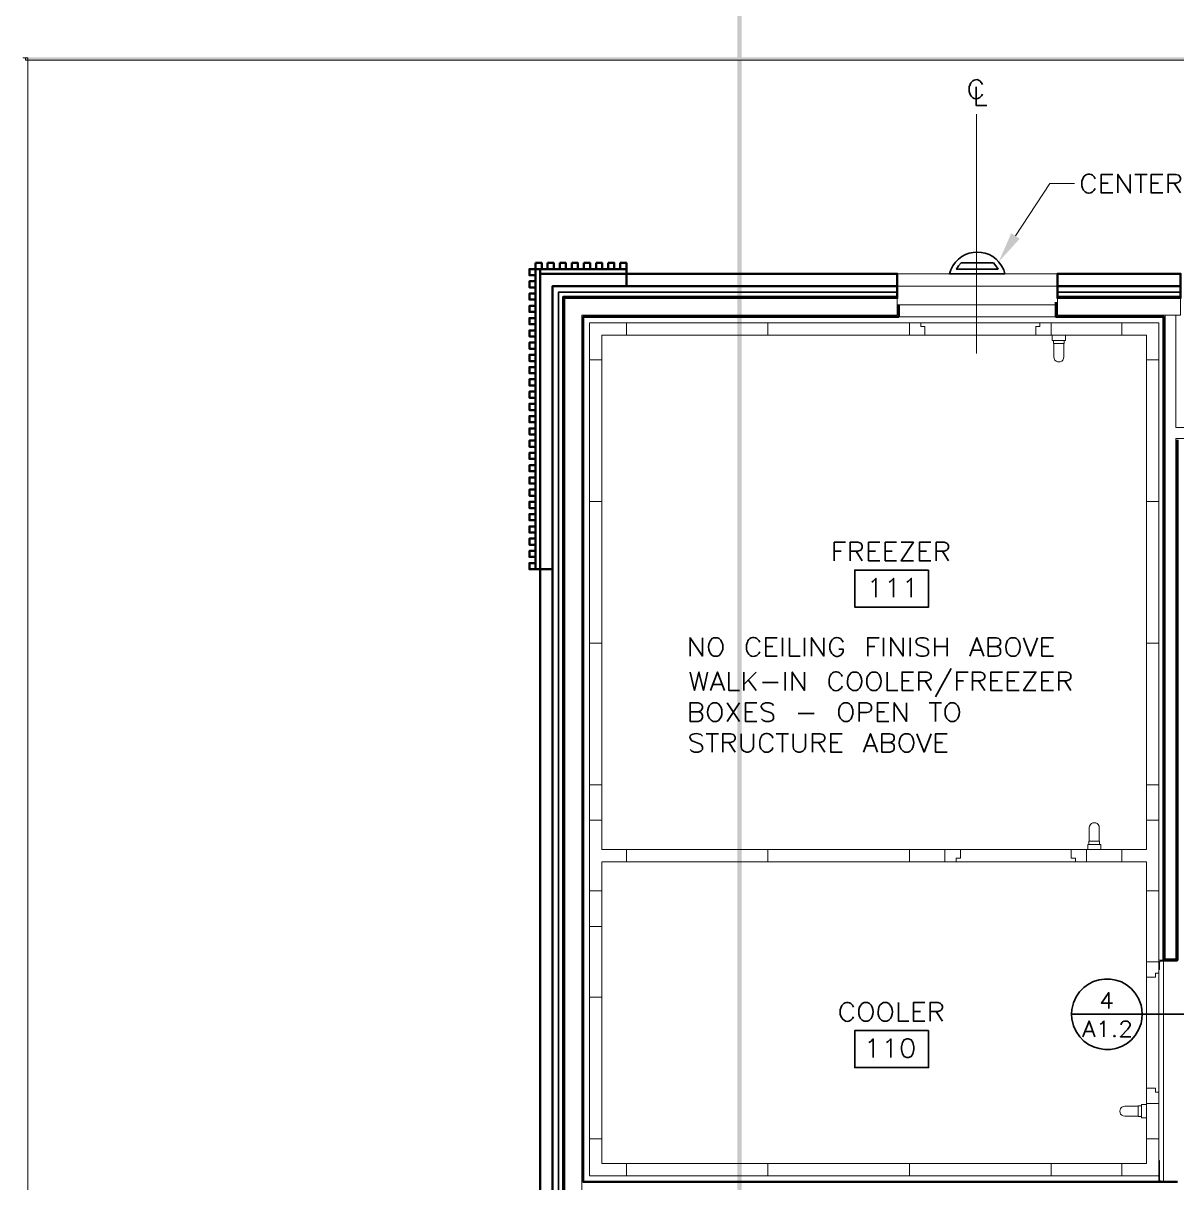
# Model space of a CAD drawing. Header units: inches. Extents: x 5 to 516, y -193 to 129.
# Drawn here: x 316.07 to 347.3, y 57.61 to 88.99 of the extents above; entities that cross this region are included whole.
import ezdxf

# ---------------------------------------------------------------- set-up
doc = ezdxf.new("R2010")
doc.units = ezdxf.units.IN
doc.header["$MEASUREMENT"] = 0
doc.layers.add('PDF9_Geometry', color=7, linetype='Continuous')
doc.layers.add('PDF9_Solid Fills', color=7, linetype='Continuous')

msp = doc.modelspace()

# ---------------------------------------------------------------- hatches: boundary and pattern name
at = {"layer": 'PDF9_Solid Fills', "transparency": 33554559}
msp.add_hatch(color=256, dxfattribs=at).paths.add_polyline_path([(335.5203268, 9.4589672), (335.5203268, 129.4589606), (335.3958824, 129.4589606), (335.3958824, 9.4589672)])
h = msp.add_hatch(color=256, dxfattribs=at)
h.paths.add_polyline_path([(316.0672942, 88.0494451), (316.0806254, 88.0627785), (316.0672942, 88.0627785)])
h.paths.add_polyline_path([(496.1917308, 88.0627785), (496.1295081, 88.0627785), (354.7028537, 88.0627785), (354.7028447, 88.0627785), (316.0806254, 88.0627785), (316.1295142, 88.0494451), (316.1295143, 87.9872229), (316.1295233, 87.9872229), (496.1295089, 88.0494437), (316.1295188, 87.9872215), (496.1295081, 87.9872229), (496.1561756, 87.9916674), (496.1783975, 88.0094451), (496.1917308, 88.0361118), (496.1917311, 88.0494451)])

# ---------------------------------------------------------------- linework, layer by layer
at = {"layer": 'PDF9_Geometry', "lineweight": 0}
for points in [[(316.191743, 28.049449), (316.191743, 88.0494411), (316.0672985, 88.0494411)], [(316.0673036, 88.0583387), (316.0673036, 88.0494498)], [(316.1295142, 88.0583387), (316.1295142, 88.0494498), (316.1295142, 87.9872276), (485.4006203, 87.9872276)]]:
    msp.add_lwpolyline(points, dxfattribs=at)
msp.add_lwpolyline([(316.0673036, 88.0627785), (316.0673036, 88.0494451), (316.0673036, 88.0627785)], close=True, dxfattribs=at)
at = {"layer": 'PDF9_Geometry', "lineweight": 35}
for points in [[(341.7028455, 87.3338921), (341.6761788, 87.262781), (341.6761788, 87.142781)], [(341.8672877, 87.2627839), (341.8672877, 86.7605617), (342.1517321, 86.7605617)], [(342.0361788, 87.3338921), (342.0095121, 87.3783366), (341.9650677, 87.4272255)], [(341.9650677, 86.9738922), (342.0095121, 87.022781), (342.0361788, 87.0716699)], [(345.0850791, 84.7783367), (345.0584124, 84.8272256), (345.013968, 84.8761145)], [(345.5606324, 84.396112), (345.2495213, 84.396112), (345.2495213, 84.8983342), (345.5606324, 84.8983342)], [(345.7028452, 84.396112), (345.7028452, 84.8983342), (346.0361785, 84.396112), (346.0361785, 84.8983342)], [(346.1561872, 84.8983364), (346.4895205, 84.8983364)], [(346.3206295, 84.8983364), (346.3206295, 84.3961142)], [(346.9161915, 84.396112), (346.6050804, 84.396112), (346.6050804, 84.8983342), (346.9161915, 84.8983342)], [(347.0584043, 84.396112), (347.0584043, 84.8983342), (347.2717376, 84.8983342), (347.3472932, 84.876112), (347.3695154, 84.8494453), (347.3917376, 84.8005564), (347.3917376, 84.756112), (347.3695154, 84.7072231), (347.3472932, 84.6850009), (347.2717376, 84.6583342), (347.0584043, 84.6583342)], [(345.2495213, 84.6583371), (345.4406324, 84.6583371)], [(346.6050804, 84.6583371), (346.7961915, 84.6583371)], [(347.2272954, 84.6583371), (347.3917398, 84.3961149)], [(342.6095099, 82.3116662), (342.6450655, 82.209444), (341.1428432, 82.209444), (341.1783989, 82.3116662)], [(341.4583981, 82.5027813), (341.387287, 82.4227813), (341.3295092, 82.3338924), (342.4628425, 82.3338924)], [(341.4583974, 82.5027835), (342.3295085, 82.5027835)], [(342.3295092, 82.5027835), (342.4006203, 82.4227835), (342.4628425, 82.3338946)], [(330.5606296, 52.542779), (330.5606296, 81.7116662), (339.7295179, 81.7116662)], [(344.0628533, 81.7116684), (347.3961864, 81.7116684)], [(338.0228507, 74.4405552), (338.0228507, 74.9427774), (338.3295174, 74.9427774)], [(338.0228507, 74.7027803), (338.2139618, 74.7027803)], [(338.4495181, 74.4405552), (338.4495181, 74.9427774), (338.6628514, 74.9427774), (338.738407, 74.9205552), (338.7606292, 74.8938885), (338.7828514, 74.8449996), (338.7828514, 74.8005552), (338.7606292, 74.7516663), (338.738407, 74.7294441), (338.6628514, 74.7027774), (338.4495181, 74.7027774)], [(338.6184091, 74.7027803), (338.7828536, 74.4405581)], [(339.2584091, 74.4405552), (338.9517424, 74.4405552), (338.9517424, 74.9427774), (339.2584091, 74.9427774)], [(338.9517424, 74.7027803), (339.1428535, 74.7027803)], [(339.711733, 74.4405552), (339.4050664, 74.4405552), (339.4050664, 74.9427774), (339.711733, 74.9427774)], [(339.4050664, 74.7027803), (339.591733, 74.7027803)], [(340.165067, 74.4405552), (339.8317337, 74.4405552), (340.165067, 74.9427774), (339.8317337, 74.9427774)], [(340.6406204, 74.4405552), (340.3295093, 74.4405552), (340.3295093, 74.9427774), (340.6406204, 74.9427774)], [(340.3295093, 74.7027803), (340.5206204, 74.7027803)], [(340.7828513, 74.4405552), (340.7828513, 74.9427774), (340.9961846, 74.9427774), (341.0717402, 74.9205552), (341.0939624, 74.8938885), (341.1161846, 74.8449996), (341.1161846, 74.8005552), (341.0939624, 74.7516663), (341.0717402, 74.7294441), (340.9961846, 74.7027774), (340.7828513, 74.7027774)], [(340.9517423, 74.7027803), (341.1161868, 74.4405581)], [(339.0361789, 73.8627829), (339.0806234, 73.8894495), (339.1517345, 73.9605606), (339.1517345, 73.4583384)], [(339.5117468, 73.8627829), (339.5561912, 73.8894495), (339.6273023, 73.9605606), (339.6273023, 73.4583384)], [(339.9872965, 73.8627829), (340.0361854, 73.8894495), (340.1072965, 73.9605606), (340.1072965, 73.4583384)], [(334.1206338, 71.8583342), (334.1206338, 72.3561119), (334.4539671, 71.8583342), (334.4539671, 72.3561119)], [(334.9072968, 72.3338875), (334.8584079, 72.3561098), (334.7650746, 72.3561098), (334.7161857, 72.3338875), (334.6717412, 72.2849987)], [(335.6717405, 72.2361101), (335.6450738, 72.164999), (335.6450738, 72.0494435)], [(336.0050738, 72.2361101), (335.9784071, 72.284999), (335.9295182, 72.3338879)], [(336.4806271, 71.8583342), (336.169516, 71.8583342), (336.169516, 72.3561119), (336.4806271, 72.3561119)], [(336.622858, 72.3561098), (336.622858, 71.858332)], [(336.8139568, 72.3561098), (336.8139568, 71.858332), (337.0984013, 71.858332)], [(337.2183984, 72.3561098), (337.2183984, 71.858332)], [(337.4095152, 71.8583342), (337.4095152, 72.3561119), (337.7428486, 71.8583342), (337.7428486, 72.3561119)], [(338.26285, 72.2361101), (338.2406278, 72.284999), (338.1917389, 72.3338879)], [(338.9295166, 71.8583342), (338.9295166, 72.3561119), (339.2406277, 72.3561119)], [(339.3606328, 72.3561098), (339.3606328, 71.858332)], [(339.5517316, 71.8583342), (339.5517316, 72.3561119), (339.8850649, 71.8583342), (339.8850649, 72.3561119)], [(340.0761818, 72.3561098), (340.0761818, 71.858332)], [(340.5739573, 72.2850015), (340.5250685, 72.3338904), (340.4539574, 72.3561127), (340.360624, 72.3561127), (340.2895129, 72.3338904), (340.240624, 72.2850015), (340.240624, 72.2361127), (340.2628463, 72.1916682), (340.2895129, 72.1650016), (340.3384018, 72.1427793), (340.480624, 72.0938904), (340.5250685, 72.0716682), (340.5517351, 72.049446), (340.5739573, 72.0005571), (340.5739573, 71.929446), (340.5250685, 71.8805571), (340.4539574, 71.8583349), (340.360624, 71.8583349), (340.2895129, 71.8805571), (340.240624, 71.929446)], [(340.7428484, 72.3561098), (340.7428484, 71.858332)], [(341.0761817, 72.3561098), (341.0761817, 71.858332)], [(341.693966, 71.8583342), (341.8850771, 72.3561119), (342.0761882, 71.8583342)], [(342.1917415, 71.8583342), (342.1917415, 72.3561119), (342.4095193, 72.3561119), (342.4806304, 72.3338897), (342.5028526, 72.307223), (342.5250749, 72.2627786), (342.5250749, 72.2138897), (342.5028526, 72.1650008), (342.4806304, 72.1427786), (342.4095193, 72.1205564), (342.1917415, 72.1205564)], [(342.9561787, 72.3338875), (342.9072898, 72.3561098), (342.8139565, 72.3561098), (342.7650676, 72.3338875), (342.7161787, 72.2849987)], [(343.1472898, 72.3561098), (343.3384009, 71.858332), (343.5250676, 72.3561098)], [(343.9561765, 71.8583342), (343.6450654, 71.8583342), (343.6450654, 72.3561119), (343.9561765, 72.3561119)], [(334.7650746, 71.858332), (334.8584079, 71.858332), (334.9072968, 71.8805542)], [(335.9295182, 71.8805546), (335.9784071, 71.9294435), (336.0050738, 71.9738879)], [(336.169516, 72.1205593), (336.3606271, 72.1205593)], [(337.9072944, 72.164999), (337.9072944, 72.0494435), (337.9295167, 71.9738879)], [(338.2406278, 71.9294435), (338.26285, 71.9738879), (338.26285, 72.0494435), (338.1472944, 72.0494435)], [(338.9295166, 72.1205593), (339.1206277, 72.1205593)], [(340.7428484, 72.1205593), (341.0761817, 72.1205593)], [(341.7650742, 72.0227764), (342.0050742, 72.0227764)], [(342.409515, 72.1205593), (342.4806261, 72.0938926), (342.5028483, 72.0716704), (342.5250705, 72.0227815), (342.5250705, 71.9516704), (342.5028483, 71.9027815), (342.4806261, 71.8805593), (342.409515, 71.8583371), (342.1917372, 71.8583371)], [(342.8139565, 71.858332), (342.9072898, 71.858332), (342.9561787, 71.8805542)], [(343.6450654, 72.1205593), (343.8361765, 72.1205593)], [(334.1206338, 71.4272271), (334.2406338, 70.9294493), (334.3606338, 71.4272271), (334.4806338, 70.9294493), (334.5961893, 71.4272271)], [(334.6717405, 70.9294515), (334.8584072, 71.4272292), (335.0495183, 70.9294515)], [(335.1695161, 71.4272271), (335.1695161, 70.9294493), (335.4539605, 70.9294493)], [(335.5739576, 71.4272271), (335.5739576, 70.9294493)], [(335.9072909, 71.4272271), (335.5739576, 71.0938938)], [(336.6939662, 71.4272271), (336.6939662, 70.9294493)], [(336.885065, 70.9294515), (336.885065, 71.4272292), (337.2183984, 70.9294515), (337.2183984, 71.4272292)], [(338.6717417, 71.4050049), (338.6228529, 71.4272271), (338.5250751, 71.4272271), (338.4806306, 71.4050049), (338.4317418, 71.356116)], [(339.1917475, 71.4050049), (339.1473031, 71.4272271), (339.0495253, 71.4272271), (339.0050808, 71.4050049), (338.956192, 71.356116)], [(339.4539668, 71.4272271), (339.4539668, 70.9294493), (339.7428557, 70.9294493)], [(340.1695194, 70.9294515), (339.8584083, 70.9294515), (339.8584083, 71.4272292), (340.1695194, 71.4272292)], [(340.3117322, 70.9294515), (340.3117322, 71.4272292), (340.5250656, 71.4272292), (340.5961767, 71.405007), (340.6228433, 71.3827848), (340.6450656, 71.3338959), (340.6450656, 71.285007), (340.6228433, 71.2361181), (340.5961767, 71.2138959), (340.5250656, 71.1916737), (340.3117322, 71.1916737)], [(341.1917416, 71.5250009), (340.765075, 70.7605565)], [(341.3384068, 70.9294515), (341.3384068, 71.4272292), (341.6450735, 71.4272292)], [(341.7650742, 70.9294515), (341.7650742, 71.4272292), (341.9784075, 71.4272292), (342.0495186, 71.405007), (342.0761853, 71.3827848), (342.0984075, 71.3338959), (342.0984075, 71.285007), (342.0761853, 71.2361181), (342.0495186, 71.2138959), (341.9784075, 71.1916737), (341.7650742, 71.1916737)], [(342.5739609, 70.9294515), (342.2628498, 70.9294515), (342.2628498, 71.4272292), (342.5739609, 71.4272292)], [(343.0273028, 70.9294515), (342.7161917, 70.9294515), (342.7161917, 71.4272292), (343.0273028, 71.4272292)], [(343.4806231, 70.9294515), (343.1472898, 70.9294515), (343.4806231, 71.4272292), (343.1472898, 71.4272292)], [(343.9561765, 70.9294515), (343.6450654, 70.9294515), (343.6450654, 71.4272292), (343.9561765, 71.4272292)], [(344.0984074, 70.9294515), (344.0984074, 71.4272292), (344.3117407, 71.4272292), (344.3828518, 71.405007), (344.4095185, 71.3827848), (344.4317407, 71.3338959), (344.4317407, 71.285007), (344.4095185, 71.2361181), (344.3828518, 71.2138959), (344.3117407, 71.1916737), (344.0984074, 71.1916737)], [(334.7428487, 71.0938938), (334.9784043, 71.0938938)], [(335.6939663, 71.2138934), (335.9072996, 70.929449)], [(336.076182, 71.1427761), (336.5028486, 71.1427761)], [(338.169513, 70.9516719), (338.2184019, 71.0005608), (338.2406241, 71.0494497)], [(338.5250751, 70.9294493), (338.6228529, 70.9294493), (338.6717417, 70.9516715)], [(339.0495253, 70.9294493), (339.1473031, 70.9294493), (339.1917475, 70.9516715)], [(339.8584083, 71.1916676), (340.0495194, 71.1916676)], [(340.4806233, 71.1916676), (340.6450677, 70.9294453)], [(341.3384068, 71.1916676), (341.5250735, 71.1916676)], [(341.9295164, 71.1916676), (342.0984053, 70.9294453)], [(342.2628498, 71.1916676), (342.4539609, 71.1916676)], [(342.7161917, 71.1916676), (342.9073028, 71.1916676)], [(343.6450654, 71.1916676), (343.8361765, 71.1916676)], [(344.2672984, 71.1916676), (344.4317429, 70.9294453)], [(334.3384072, 70.3561099), (334.4095183, 70.3338877), (334.4317405, 70.307221), (334.4539627, 70.2627765), (334.4539627, 70.1916654), (334.4317405, 70.1427766), (334.4095183, 70.1205543), (334.3384072, 70.0938877), (334.1206294, 70.0938877)], [(334.1206338, 70.0938938), (334.1206338, 70.596116), (334.3384115, 70.596116), (334.4095226, 70.5694493), (334.4317449, 70.5472271), (334.4539671, 70.4983382), (334.4539671, 70.4538938), (334.4317449, 70.4050049), (334.4095226, 70.3827827), (334.3384115, 70.356116), (334.1206338, 70.356116)], [(334.8850709, 70.5694515), (334.8361821, 70.5961182), (334.7428487, 70.5961182), (334.6939598, 70.5694515), (334.645071, 70.5250071)], [(335.1206337, 70.5961182), (335.453967, 70.093896)], [(335.453967, 70.5961182), (335.1206337, 70.093896)], [(335.9295247, 70.0938938), (335.6228581, 70.0938938), (335.6228581, 70.596116), (335.9295247, 70.596116)], [(335.6228581, 70.3561099), (335.8139692, 70.3561099)], [(336.0984143, 70.4050009), (336.1473032, 70.3827787), (336.2895254, 70.3338898), (336.3384143, 70.3072232), (336.3606365, 70.2850009), (336.3828588, 70.2361121), (336.3828588, 70.1650009), (336.3384143, 70.1205565), (336.2628588, 70.0938898), (336.1695254, 70.0938898), (336.0984143, 70.1205565), (336.0495254, 70.1650009)], [(336.3828588, 70.5250009), (336.3384143, 70.5694454), (336.2628588, 70.596112)], [(337.0495254, 70.3072275), (337.4806365, 70.3072275)], [(338.2895246, 70.093896), (338.3828579, 70.093896), (338.4317468, 70.1205626), (338.4806357, 70.1650071), (338.5028579, 70.213896), (338.5250801, 70.2850071), (338.5250801, 70.4050071), (338.5028579, 70.4761182), (338.4806357, 70.5250071), (338.4317468, 70.5694515), (338.3828579, 70.5961182), (338.2895246, 70.5961182), (338.2406357, 70.5694515), (338.1917468, 70.5250071)], [(338.6939661, 70.0938938), (338.6939661, 70.596116), (338.9072995, 70.596116), (338.9784106, 70.5694493), (339.0050772, 70.5472271), (339.0272994, 70.4983382), (339.0272994, 70.4272271), (339.0050772, 70.3827827), (338.9784106, 70.356116), (338.9072995, 70.3338938), (338.6939661, 70.3338938)], [(339.5028528, 70.0938938), (339.1917417, 70.0938938), (339.1917417, 70.596116), (339.5028528, 70.596116)], [(339.1917417, 70.3561099), (339.3828528, 70.3561099)], [(339.6450656, 70.0938938), (339.6450656, 70.596116), (339.9783989, 70.0938938), (339.9783989, 70.596116)], [(340.5961832, 70.5961182), (340.9295165, 70.5961182)], [(340.7650742, 70.5961182), (340.7650742, 70.093896)], [(341.311738, 70.5694515), (341.2628491, 70.5961182), (341.1695158, 70.5961182), (341.1206269, 70.5694515), (341.0761824, 70.5250071)], [(334.7428487, 70.093896), (334.8361821, 70.093896), (334.8850709, 70.1205626)], [(341.1695158, 70.093896), (341.2628491, 70.093896), (341.311738, 70.1205626)], [(334.4539671, 69.6894432), (334.4095226, 69.7383321), (334.3384115, 69.7605544)], [(334.5517318, 69.7605605), (334.8850652, 69.7605605)], [(334.7161922, 69.7605605), (334.7161922, 69.2627827)], [(335.0050738, 69.2627849), (335.0050738, 69.7605627), (335.2184071, 69.7605627), (335.2895183, 69.7383404), (335.3117405, 69.7161182), (335.3384071, 69.6672293), (335.3384071, 69.6183405), (335.3117405, 69.5694516), (335.2895183, 69.5472293), (335.2184071, 69.5250071), (335.0050738, 69.5250071)], [(335.5028494, 69.7605605), (335.5028494, 69.405005), (335.5250716, 69.3338939), (335.5739605, 69.285005), (335.6450716, 69.2627827), (335.6939605, 69.2627827), (335.7650716, 69.285005), (335.8139605, 69.3338939), (335.8361827, 69.405005), (335.8361827, 69.7605605)], [(336.453967, 69.7605605), (336.7873003, 69.7605605)], [(336.622858, 69.7605605), (336.622858, 69.2627827)], [(336.9072909, 69.7605605), (336.9072909, 69.405005), (336.9295131, 69.3338939), (336.978402, 69.285005), (337.0495131, 69.2627827), (337.098402, 69.2627827), (337.1695131, 69.285005), (337.218402, 69.3338939), (337.2406242, 69.405005), (337.2406242, 69.7605605)], [(337.4317411, 69.2627849), (337.4317411, 69.7605627), (337.6450744, 69.7605627), (337.7161855, 69.7383404), (337.7428522, 69.7161182), (337.7650744, 69.6672293), (337.7650744, 69.6183405), (337.7428522, 69.5694516), (337.7161855, 69.5472293), (337.6450744, 69.5250071), (337.4317411, 69.5250071)], [(338.2406278, 69.2627849), (337.9295167, 69.2627849), (337.9295167, 69.7605627), (338.2406278, 69.7605627)], [(338.8139567, 69.2627849), (339.0050678, 69.7605627), (339.1917345, 69.2627849)], [(339.3117323, 69.2627849), (339.3117323, 69.7605627), (339.5250656, 69.7605627), (339.5961767, 69.7383404), (339.6228434, 69.7161182), (339.6450656, 69.6672293), (339.6450656, 69.6183405), (339.6228434, 69.5694516), (339.5961767, 69.5472293), (339.5250656, 69.5250071), (339.3117323, 69.5250071)], [(340.0761832, 69.7383383), (340.0272943, 69.7605605), (339.9295166, 69.7605605), (339.8850721, 69.7383383), (339.8361832, 69.6894494)], [(340.2628499, 69.7605605), (340.453961, 69.2627827), (340.6450721, 69.7605605)], [(341.0761853, 69.2627849), (340.7650742, 69.2627849), (340.7650742, 69.7605627), (341.0761853, 69.7605627)], [(334.1695227, 69.5694433), (334.2184115, 69.547221), (334.3606338, 69.4983321), (334.4095226, 69.4761099), (334.4317449, 69.4538877), (334.4539671, 69.4049988), (334.4539671, 69.3338877), (334.4095226, 69.2849988), (334.3384115, 69.2627766), (334.2406338, 69.2627766), (334.1695227, 69.2849988), (334.1206338, 69.3338877)], [(335.1695161, 69.525001), (335.338405, 69.2627788)], [(336.2895218, 69.2850053), (336.3384107, 69.3338942), (336.3606329, 69.3827831)], [(337.5961833, 69.525001), (337.7650722, 69.2627788)], [(337.9295167, 69.525001), (338.1206278, 69.525001)], [(338.8850649, 69.4272272), (339.1206205, 69.4272272)], [(339.525075, 69.525001), (339.5961861, 69.4983343), (339.6228528, 69.4761121), (339.645075, 69.4272232), (339.645075, 69.3561121), (339.6228528, 69.3072232), (339.5961861, 69.285001), (339.525075, 69.2627788), (339.3117417, 69.2627788)], [(340.7650742, 69.525001), (340.9561853, 69.525001)], [(339.9295166, 69.2627827), (340.0272943, 69.2627827), (340.0761832, 69.285005)], [(338.5473009, 62.3605591), (338.5206343, 62.409448), (338.4761898, 62.4583369)], [(338.973956, 62.4583365), (338.9250671, 62.4805587), (338.8317338, 62.4805587), (338.7828449, 62.4583365), (338.7384004, 62.4094476)], [(339.4984062, 62.4583365), (339.4495173, 62.4805587), (339.356184, 62.4805587), (339.3072951, 62.4583365), (339.2584062, 62.4094476)], [(339.7606255, 62.4805587), (339.7606255, 61.982781), (340.0450699, 61.982781)], [(340.4761781, 61.9827831), (340.165067, 61.9827831), (340.165067, 62.4805609), (340.4761781, 62.4805609)], [(340.618409, 61.9827831), (340.618409, 62.4805609), (340.8317423, 62.4805609), (340.9028535, 62.4583387), (340.9250757, 62.431672), (340.9517423, 62.3872276), (340.9517423, 62.3383387), (340.9250757, 62.2894498), (340.9028535, 62.2672276), (340.8317423, 62.2405609), (340.618409, 62.2405609)], [(345.4539665, 62.3250057), (345.4539665, 62.7516724), (345.2539665, 62.4672279), (345.5561887, 62.4672279)], [(338.2139676, 62.3605591), (338.1873009, 62.289448), (338.1873009, 62.169448)], [(340.165067, 62.2405595), (340.3561781, 62.2405595)], [(340.7828513, 62.2405595), (340.9517402, 61.9827817)], [(344.4584035, 62.2938957), (344.4495143, 62.1694513), (344.4584035, 62.0405624)], [(346.3295143, 61.9205624), (346.3517365, 62.0405624), (346.3606256, 62.1694513), (344.4495143, 62.1694513)], [(348.8628476, 62.1694513), (346.3606256, 62.1694513), (346.3517365, 62.2938957), (346.3295143, 62.4138957)], [(338.4761898, 62.0050036), (338.5206343, 62.0538924), (338.5473009, 62.0983369)], [(338.8317338, 61.982781), (338.9250671, 61.982781), (338.973956, 62.0050032)], [(339.356184, 61.982781), (339.4495173, 61.982781), (339.4984062, 62.0050032)], [(344.7561764, 61.5561158), (344.9206209, 61.9827824), (345.0806209, 61.5561158)], [(345.2228467, 61.8983376), (345.2628467, 61.9205598), (345.3250689, 61.9827821), (345.3250689, 61.5561154)], [(345.7872998, 61.8805606), (345.7872998, 61.8983383), (345.809522, 61.9427828), (345.8272998, 61.9605606), (345.8717442, 61.9827828), (345.9517442, 61.9827828), (345.9917442, 61.9605606), (346.009522, 61.9427828), (346.0317442, 61.8983383), (346.0317442, 61.8583384), (346.009522, 61.8183384), (345.969522, 61.7605606), (345.769522, 61.5561161), (346.0539664, 61.5561161)], [(344.8184052, 61.6983322), (345.0184052, 61.6983322)], [(338.9606219, 61.400553), (339.0095108, 61.4272197), (339.0806219, 61.4983308), (339.0806219, 60.9961086)], [(339.4406205, 61.400553), (339.4850649, 61.4272197), (339.556176, 61.4983308), (339.556176, 60.9961086)]]:
    msp.add_lwpolyline(points, dxfattribs=at)
at = {"layer": 'PDF9_Geometry', "lineweight": 15}
for points in [[(341.8717365, 80.0494416), (341.8717365, 86.5249966)], [(342.9295164, 83.2316698), (343.8584052, 84.653892), (344.5250719, 84.653892)], [(344.0628533, 82.209444), (339.7295202, 82.209444)], [(344.0628533, 81.8716709), (339.7295202, 81.8716709)], [(339.7295202, 81.3694466), (344.0628533, 81.3694466)], [(339.7695231, 81.0450018), (344.0184118, 81.0450018)], [(331.3961873, 68.3738893), (331.7295206, 68.3738893), (331.7295206, 72.2094446), (331.3961873, 72.2094446), (331.3961873, 76.0449998), (331.7295206, 76.0449998), (331.7295206, 79.8761108), (331.3961873, 79.8761108), (331.7295206, 79.8761108), (331.7295206, 80.5427774), (332.3961873, 80.5427774), (332.3961873, 80.8761107), (336.2272982, 80.8761107)], [(336.2272982, 80.5427774), (332.3961873, 80.5427774), (332.3961873, 80.8761107), (331.3961873, 80.8761107), (331.3961873, 79.8761108)], [(340.0628513, 80.5427774), (336.227296, 80.5427774), (336.227296, 80.8761107), (340.0628513, 80.8761107)], [(336.227296, 80.5427774), (336.227296, 80.8761107)], [(340.0628535, 80.8761107), (340.3650757, 80.8761107), (340.3650757, 80.7827774)], [(340.0628593, 80.5427767), (340.4761926, 80.5427767), (340.4761926, 80.7827767), (340.3650815, 80.7827767)], [(343.5917342, 80.8761107), (343.5917342, 80.7827774), (343.4761787, 80.7827774)], [(346.8095256, 72.2094446), (346.4761923, 72.2094446), (346.4761923, 76.0405555), (346.8095256, 76.0405555), (346.8095256, 79.8761108), (346.4761923, 79.8761108), (346.8095256, 79.8761108), (346.8095256, 80.8761107), (345.8095256, 80.8761107), (345.8095256, 80.5427774), (343.8939702, 80.5427774), (343.4761924, 80.5427774), (343.4761924, 80.7827774)], [(345.8095178, 80.8761107), (343.8939622, 80.8761107), (343.8939622, 80.5427774), (343.8939622, 80.8761107), (343.59174, 80.8761107)], [(346.4761923, 79.8761108), (346.4761923, 80.5427774), (345.8095256, 80.5427774), (345.8095256, 80.8761107)], [(343.9250676, 80.400552), (343.9250676, 80.5427742)], [(344.2806267, 80.400552), (343.9250712, 80.400552)], [(344.2495243, 80.3205552), (343.956191, 80.3205552), (343.956191, 80.4005552)], [(344.2495214, 80.3205552), (344.2495214, 80.4005552)], [(344.2806267, 80.5427774), (344.2806267, 80.4005552)], [(343.9695192, 80.3205552), (343.9695192, 79.9561108)], [(344.2406238, 80.3205552), (344.2406238, 79.9561108)], [(331.3961873, 72.2094468), (331.7295206, 72.2094468), (331.7295206, 76.0450021), (331.3961873, 76.0450021), (331.3961873, 79.876113)], [(343.9739572, 79.9116631), (343.9695127, 79.9561075)], [(344.2406238, 79.9561075), (344.2317349, 79.9116631)], [(346.8095256, 72.2094513), (346.8095256, 68.3738961), (346.4761923, 68.3738961), (346.4761923, 72.2094513), (346.8095256, 72.2094513), (346.8095256, 76.0405623), (346.4761923, 76.0405623), (346.4761923, 79.8761176)], [(331.7295206, 68.3738961), (331.3961873, 68.3738961), (331.3961873, 72.2094513)], [(331.7295206, 68.3738943), (331.7295206, 67.4183388), (331.3961873, 67.4183388), (331.3961873, 68.3738943)], [(346.4761923, 68.3738961), (346.8095256, 68.3738961)], [(346.4761923, 68.3738943), (346.4761923, 67.4183388), (346.8095256, 67.4183388), (346.4761923, 67.4183388)], [(346.8095256, 67.4183388), (346.8095256, 68.3738943)], [(331.3961873, 65.5027832), (331.3961873, 67.4183388), (331.7295206, 67.4183388)], [(331.7295206, 67.4183348), (331.7295206, 66.6272237), (332.3961873, 66.6272237), (332.3961873, 66.2938904), (331.7295206, 66.2938904), (331.7295206, 65.5027793), (331.3961873, 65.5027793)], [(344.9250675, 66.8494459), (344.9250675, 67.2138904)], [(344.933968, 67.2583381), (344.9250791, 67.2138936)], [(345.1961902, 67.2138936), (345.1917457, 67.2583381)], [(345.1961902, 66.8494459), (345.1961902, 67.2138904)], [(345.8095256, 66.6272237), (345.8095256, 66.2938904), (345.8095256, 66.6272237), (346.4761923, 66.6272237), (346.4761923, 67.4183348)], [(346.8095256, 63.5827845), (346.8095256, 65.5027844), (346.4761923, 65.5027844), (346.8095256, 65.5027844), (346.8095256, 67.4183399)], [(345.2050769, 66.8494459), (344.916188, 66.8494459), (344.916188, 66.7650015)], [(345.2050697, 66.8494459), (345.2050697, 66.7650015)], [(336.2272982, 66.2938904), (332.3961873, 66.2938904), (332.3961873, 66.6272237), (336.2272982, 66.6272237)], [(340.0628513, 66.2938904), (336.227296, 66.2938904), (336.227296, 66.6272237), (340.0628513, 66.6272237)], [(336.227296, 66.2938904), (336.227296, 66.6272237)], [(341.018409, 66.6272237), (340.0628535, 66.6272237), (340.0628535, 66.2938904), (340.0628535, 66.6272237)], [(341.0184018, 66.2938904), (341.0184018, 66.6272237), (341.0184018, 66.2938904), (341.320624, 66.2938904), (341.320624, 66.3872237)], [(341.0184119, 66.6272244), (341.4361896, 66.6272244), (341.4361896, 66.3872245), (341.3206341, 66.3872245)], [(344.8539672, 66.6272237), (344.4361895, 66.6272237), (344.4361895, 66.3872237)], [(344.8539593, 66.6272237), (344.8539593, 66.2938904), (344.5517371, 66.2938904)], [(345.8095148, 66.2938904), (344.8539593, 66.2938904), (344.8539593, 66.6272237), (345.8095148, 66.6272237)], [(345.236175, 66.7650004), (344.8850639, 66.7650004)], [(344.8850646, 66.7650004), (344.8850646, 66.6272226)], [(345.236175, 66.6272237), (345.236175, 66.7650015)], [(340.0628535, 66.2938904), (341.018409, 66.2938904)], [(344.5517313, 66.2938904), (344.5517313, 66.3872237), (344.4361757, 66.3872237)], [(345.8095256, 66.2938904), (346.4761923, 66.2938904), (346.4761923, 65.5027793)], [(331.3961873, 65.5027844), (331.7295206, 65.5027844)], [(331.7295206, 65.5027783), (331.7295206, 64.5427783), (331.3961873, 64.5427783), (331.3961873, 65.5027783)], [(346.8095256, 63.5827813), (346.4761923, 63.5827813), (346.4761923, 65.5027811)], [(331.3961873, 64.5427795), (331.3961873, 62.6272239), (331.7295206, 62.6272239), (331.3961873, 62.6272239)], [(331.7295206, 62.6272228), (331.7295206, 64.5427783), (331.3961873, 64.5427783)], [(346.4761915, 63.5827845), (346.4761915, 63.1694512), (346.7161915, 63.1694512), (346.7161915, 63.2805623)], [(346.4761923, 63.5827813), (346.8095256, 63.5827813), (346.8095256, 63.280559), (346.7161923, 63.280559)], [(346.9384137, 57.6272242), (346.9384137, 63.6272239)], [(331.7295206, 62.6272217), (331.7295206, 58.7916664), (331.3961873, 58.7916664), (331.3961873, 62.6272217)], [(346.4761923, 59.7516693), (346.4761923, 60.1650026), (346.7161923, 60.1650026), (346.7161923, 60.0538915), (346.8095256, 60.0538915)], [(346.8095256, 59.7516725), (346.4761923, 59.7516725), (346.8095256, 59.7516725), (346.8095256, 60.0538947)], [(345.8450689, 59.6716685), (345.8895133, 59.676113)], [(346.2539701, 59.6761155), (345.8895256, 59.6761155)], [(346.2539701, 59.3961105), (346.2539701, 59.6894438), (346.3384145, 59.6894438)], [(346.3384065, 59.7205582), (346.4761843, 59.7205582)], [(346.3384065, 59.364999), (346.3384065, 59.7205545)], [(346.8095256, 59.7516664), (346.8095256, 58.7916664), (346.4761923, 58.7916664), (346.4761923, 59.7516664)], [(345.8895133, 59.4050019), (345.8450689, 59.4138908)], [(346.2539701, 59.4050019), (345.8895256, 59.4050019)], [(346.2539701, 59.3961134), (346.3384145, 59.3961134)], [(346.4761923, 59.364999), (346.3384145, 59.364999)], [(336.2272982, 57.7916665), (332.3961873, 57.7916665), (332.3961873, 58.1249998), (336.2272982, 58.1249998)], [(340.0628513, 57.7916665), (336.227296, 57.7916665), (336.227296, 58.1249998), (340.0628513, 58.1249998)], [(336.227296, 57.7916665), (336.227296, 58.1249998)], [(343.8939645, 58.1249998), (340.0628535, 58.1249998), (340.0628535, 57.7916665), (340.0628535, 58.1249998)], [(343.8939622, 57.7916665), (345.8095178, 57.7916665), (345.8095178, 58.1249998), (343.8939622, 58.1249998), (343.8939622, 57.7916665), (343.8939622, 58.1249998)], [(340.0628535, 57.7916665), (343.8939645, 57.7916665)]]:
    msp.add_lwpolyline(points, dxfattribs=at)
at = {"layer": 'PDF9_Geometry', "lineweight": 50}
for points in [[(329.9339659, 82.169448), (329.9339659, 82.3338924), (329.7695215, 82.3338924), (329.7695215, 82.169448)], [(329.9339659, 82.5027835), (329.9339659, 82.3338946), (330.1028548, 82.3338946), (330.1028548, 82.5027835)], [(329.9339659, 74.2094484), (329.9339659, 82.3338924), (330.0628548, 82.3338924), (330.0628548, 74.2094484)], [(330.062854, 82.209444), (330.062854, 82.3338884), (332.3961873, 82.3338884), (332.3961873, 82.209444)], [(330.2628504, 82.5027835), (330.2628504, 82.3338946), (330.4317393, 82.3338946), (330.4317393, 82.5027835)], [(330.591735, 82.5027835), (330.591735, 82.3338946), (330.7561794, 82.3338946), (330.7561794, 82.5027835)], [(330.9161888, 82.5027835), (330.9161888, 82.3338946), (331.0850777, 82.3338946), (331.0850777, 82.5027835)], [(331.2450733, 82.5027835), (331.2450733, 82.3338946), (331.4139622, 82.3338946), (331.4139622, 82.5027835)], [(331.5739578, 82.5027835), (331.5739578, 82.3338946), (331.7384023, 82.3338946), (331.7384023, 82.5027835)], [(331.8984117, 82.5027835), (331.8984117, 82.3338946), (332.0673006, 82.3338946), (332.0673006, 82.5027835)], [(332.2272962, 82.5027835), (332.2272962, 82.3338946), (332.3961851, 82.3338946), (332.3961851, 82.5027835)], [(329.9339659, 81.83611), (329.9339659, 82.0049988), (329.7695215, 82.0049988), (329.7695215, 81.83611)], [(329.9339659, 81.5072211), (329.9339659, 81.6716655), (329.7695215, 81.6716655), (329.7695215, 81.5072211)], [(329.9339659, 81.1738878), (329.9339659, 81.3383322), (329.7695215, 81.3383322), (329.7695215, 81.1738878)], [(329.9339659, 80.8405588), (329.9339659, 81.0094477), (329.7695215, 81.0094477), (329.7695215, 80.8405588)], [(329.9339659, 80.5116699), (329.9339659, 80.6761144), (329.7695215, 80.6761144), (329.7695215, 80.5116699)], [(329.9339659, 80.1783319), (329.9339659, 80.3472208), (329.7695215, 80.3472208), (329.7695215, 80.1783319)], [(329.9339659, 79.8449986), (329.9339659, 80.0138875), (329.7695215, 80.0138875), (329.7695215, 79.8449986)], [(329.9339659, 79.5161097), (329.9339659, 79.6805542), (329.7695215, 79.6805542), (329.7695215, 79.5161097)], [(329.9339659, 79.1827808), (329.9339659, 79.3516696), (329.7695215, 79.3516696), (329.7695215, 79.1827808)], [(329.9339659, 78.8538919), (329.9339659, 79.0183363), (329.7695215, 79.0183363), (329.7695215, 78.8538919)], [(329.9339659, 78.5205539), (329.9339659, 78.6894427), (329.7695215, 78.6894427), (329.7695215, 78.5205539)], [(329.9339659, 78.1872206), (329.9339659, 78.3561094), (329.7695215, 78.3561094), (329.7695215, 78.1872206)], [(329.9339659, 77.8583317), (329.9339659, 78.0227761), (329.7695215, 78.0227761), (329.7695215, 77.8583317)], [(329.9339659, 77.5250027), (329.9339659, 77.6938916), (329.7695215, 77.6938916), (329.7695215, 77.5250027)], [(329.9339659, 77.1961138), (329.9339659, 77.3605583), (329.7695215, 77.3605583), (329.7695215, 77.1961138)], [(329.9339659, 76.8627805), (329.9339659, 77.027225), (329.7695215, 77.027225), (329.7695215, 76.8627805)], [(329.9339659, 76.5294425), (329.9339659, 76.6983314), (329.7695215, 76.6983314), (329.7695215, 76.5294425)], [(329.9339659, 76.2005536), (329.9339659, 76.3649981), (329.7695215, 76.3649981), (329.7695215, 76.2005536)], [(329.9339659, 75.8672247), (329.9339659, 76.0361135), (329.7695215, 76.0361135), (329.7695215, 75.8672247)], [(329.9339659, 75.5383358), (329.9339659, 75.7027802), (329.7695215, 75.7027802), (329.7695215, 75.5383358)], [(329.9339659, 75.2050025), (329.9339659, 75.3694469), (329.7695215, 75.3694469), (329.7695215, 75.2050025)], [(329.9339659, 74.8716735), (329.9339659, 75.0405624), (329.7695215, 75.0405624), (329.7695215, 74.8716735)], [(329.9339659, 74.5427846), (329.9339659, 74.7072291), (329.7695215, 74.7072291), (329.7695215, 74.5427846)], [(329.9339659, 74.2094466), (329.9339659, 74.3783355), (329.7695215, 74.3783355), (329.7695215, 74.2094466)]]:
    msp.add_lwpolyline(points, close=True, dxfattribs=at)
for points in [[(330.7295207, 52.542779), (330.062854, 52.542779), (330.062854, 82.209444), (339.7295202, 82.209444), (339.7295202, 81.5427774)], [(332.3961873, 82.209444), (332.3961873, 81.8761107)], [(344.0628533, 81.5427774), (344.0628533, 82.209444), (347.3961864, 82.209444), (347.3961864, 81.5427774)], [(330.3961874, 52.542779), (330.3961874, 81.8761107), (339.6050757, 81.8761107)], [(332.3739614, 81.8761107), (339.7295168, 81.8761107)], [(344.0628533, 81.8761107), (347.3961864, 81.8761107)], [(339.7295202, 81.58722), (330.6850764, 81.58722), (330.6850764, 52.5427767)], [(347.3117409, 57.6272242), (331.2272974, 57.6272242), (331.2272974, 81.0450018), (339.7695191, 81.0450018), (339.7695191, 81.3694443)], [(344.0184016, 81.4405548), (344.0184016, 81.0449993), (346.9384013, 81.0449993), (346.9384013, 63.6272227)], [(347.3961864, 81.58722), (344.0628533, 81.58722)], [(346.9384076, 63.6272239), (347.3117409, 63.6272239), (347.3117409, 77.7116675)], [(330.3961874, 74.2094444), (330.062854, 74.2094444)]]:
    msp.add_lwpolyline(points, dxfattribs=at)
at = {"layer": 'PDF9_Geometry', "lineweight": 9}
for points in [[(330.7295207, 52.542779), (330.7295207, 81.5427774), (339.7295202, 81.5427774), (339.7295202, 81.0850001), (331.1872984, 81.0850001), (331.1872984, 52.542779)], [(347.3961864, 81.5427774), (347.3961864, 81.0849996), (344.0628533, 81.0849996), (344.0628533, 81.5427774)]]:
    msp.add_lwpolyline(points, close=True, dxfattribs=at)
for points in [[(346.9783985, 81.0850047), (346.9783985, 63.6672279), (347.2717319, 63.6672279), (347.2717319, 77.7516715), (351.5606206, 77.7516715), (351.5606206, 81.0850047)], [(351.2717378, 81.0850047), (351.2717378, 78.0450048), (347.271738, 78.0450048), (347.271738, 81.0850047)]]:
    msp.add_lwpolyline(points, dxfattribs=at)
at = {"layer": 'PDF9_Geometry', "lineweight": 15}
for points in [[(331.3961873, 57.7916665), (331.3961873, 80.8761107), (346.8095199, 80.8761107), (346.8095199, 57.7916665)], [(340.0628535, 80.8761107), (340.0628535, 80.5427774)], [(346.4761923, 80.5427786), (346.4761923, 66.6272237), (331.7295263, 66.6272237), (331.7295263, 80.5427786)], [(331.7295206, 66.2938882), (331.7295206, 58.1249998), (346.4761866, 58.1249998), (346.4761866, 66.2938882)], [(347.3117409, 63.6272239), (346.8095187, 63.6272239), (346.8095187, 63.3738906), (346.822852, 63.3738906), (346.8272965, 63.378335), (346.8317409, 63.3827795), (346.8317409, 63.578335), (346.8361854, 63.5827794), (346.8361854, 63.5872239), (346.8406298, 63.5872239), (346.8406298, 63.5916683), (346.8450743, 63.5916683), (346.8450743, 63.5961128), (346.8495187, 63.5961128), (346.8495187, 63.6005572), (346.8584076, 63.6005572), (346.862852, 63.6050017), (347.302852, 63.6050017), (347.302852, 63.6094461), (347.3072965, 63.6094461), (347.3072965, 63.6138906), (347.3117409, 63.6138906)], [(332.3961873, 57.7916665), (331.3961873, 57.7916665), (331.3961873, 58.7916664), (331.7295206, 58.7916664), (331.7295206, 58.1249998), (332.3961873, 58.1249998)], [(346.8095256, 58.7916664), (346.8095256, 57.7916665), (345.8095256, 57.7916665), (345.8095256, 58.1249998), (346.4761923, 58.1249998), (346.4761923, 58.7916664)], [(346.8095256, 58.2094453), (346.8095256, 57.6272231), (347.0628589, 57.6272231), (347.0628589, 57.636112), (347.0584145, 57.6405565), (347.05397, 57.6450009), (346.8673034, 57.6450009), (346.8628589, 57.6494454), (346.85397, 57.6494454), (346.8495256, 57.6538898), (346.8450811, 57.6583342), (346.8361922, 57.6672231), (346.8361922, 57.6716676), (346.8317478, 57.676112), (346.8317478, 58.2005564), (346.8273034, 58.2005564), (346.8273034, 58.2050009), (346.8228589, 58.2050009), (346.8228589, 58.2094453)]]:
    msp.add_lwpolyline(points, close=True, dxfattribs=at)
at = {"layer": 'PDF9_Geometry', "lineweight": 35}
for points in [[(340.5784061, 74.1872276), (338.5784062, 74.1872276), (338.5784062, 73.1872277), (340.5784061, 73.1872277)], [(340.5784061, 61.7250068), (338.5784062, 61.7250068), (338.5784062, 60.7250069), (340.5784061, 60.7250069)], [(345.6050805, 61.5961187), (345.5873027, 61.5783409), (345.6050805, 61.5561187), (345.6273027, 61.5783409)], [(339.9872965, 61.4983358), (339.9161854, 61.4761136), (339.8672965, 61.4005581), (339.8450743, 61.2850025), (339.8450743, 61.2138914), (339.8672965, 61.0938914), (339.9161854, 61.0227803), (339.9872965, 60.9961136), (340.0361854, 60.9961136), (340.1072965, 61.0227803), (340.1517409, 61.0938914), (340.1784076, 61.2138914), (340.1784076, 61.2850025), (340.1517409, 61.4005581), (340.1072965, 61.4761136), (340.0361854, 61.4983358)]]:
    msp.add_lwpolyline(points, close=True, dxfattribs=at)
for points in [[(338.2406241, 71.3072274), (338.2184019, 71.3561163), (338.169513, 71.4050052, 0.5084788411), (337.9072908, 71.3072274), (337.8850686, 71.2361163), (337.8850686, 71.1205608)], [(336.3606329, 69.6405609), (336.3384107, 69.6894498), (336.2895218, 69.7383386, 0.5085487246), (336.0272996, 69.6405609), (336.0050774, 69.5694498), (336.0050774, 69.4538942)]]:
    msp.add_lwpolyline(points, format="xyb", dxfattribs=at)
msp.add_ellipse((344.9157057, 84.6414409), major_axis=(0.0006765, 0.2531411), ratio=0.7706533296, start_param=1.0015130071, end_param=4.1965442288, dxfattribs=at)
for points in [[(341.9650677, 87.4272255), (341.8647714, 87.5070773), (341.7418825, 87.438707), (341.7028455, 87.3338921)], [(341.6761788, 87.142781), (341.7119566, 86.9992255), (341.8098084, 86.8884107), (341.9650677, 86.9738922)], [(345.013968, 84.8761145), (344.9116717, 84.9418923), (344.7853754, 84.8916701), (344.7517457, 84.7783367)], [(341.1783989, 82.3116662), (341.4482507, 82.9521106), (342.3431395, 82.9547773), (342.6095099, 82.3116662)], [(334.6717412, 72.2849987), (334.5777412, 72.1592209), (334.608482, 71.9067765), (334.7650746, 71.858332)], [(334.9072968, 71.8805542), (335.0447042, 71.9884802), (335.0416671, 72.225295), (334.9072968, 72.3338875)], [(335.9295182, 72.3338879), (335.8321108, 72.4028509), (335.702333, 72.3447768), (335.6717405, 72.2361101)], [(338.1917389, 72.3338879), (338.0524796, 72.4229249), (337.9300352, 72.3018138), (337.9072944, 72.164999)], [(342.7161787, 72.2849987), (342.6365491, 72.1569987), (342.6469935, 71.9110728), (342.8139565, 71.858332)], [(342.9561787, 71.8805542), (343.0875861, 71.9735913), (343.0848454, 72.2402579), (342.9561787, 72.3338875)], [(335.6450738, 72.0494435), (335.6732219, 71.9113694), (335.7859627, 71.7918139), (335.9295182, 71.8805546)], [(337.9295167, 71.9738879), (337.993887, 71.8361102), (338.1453685, 71.8021842), (338.2406278, 71.9294435)], [(338.4317418, 71.356116), (338.343001, 71.2225604), (338.3641862, 70.9960419), (338.5250751, 70.9294493)], [(338.6717417, 70.9516715), (338.8027788, 71.0648567), (338.8027047, 71.2918197), (338.6717417, 71.4050049)], [(338.956192, 71.356116), (338.8638957, 71.2300419), (338.8898216, 70.9877456), (339.0495253, 70.9294493)], [(339.1917475, 70.9516715), (339.327303, 71.0618197), (339.327303, 71.2948567), (339.1917475, 71.4050049)], [(337.8850686, 71.1205608), (337.9102538, 70.9718201), (338.0229945, 70.8698201), (338.169513, 70.9516719)], [(336.2628588, 70.596112), (336.1407106, 70.6175935), (335.9519699, 70.5399639), (336.0984143, 70.4050009)], [(334.645071, 70.5250071), (334.5554413, 70.3877478), (334.5759598, 70.159896), (334.7428487, 70.093896)], [(334.8850709, 70.1205626), (335.016182, 70.2192293), (335.016182, 70.4707849), (334.8850709, 70.5694515)], [(338.1917468, 70.5250071), (338.1107839, 70.3914515), (338.1232283, 70.153896), (338.2895246, 70.093896)], [(341.0761824, 70.5250071), (340.9832195, 70.3950071), (341.0089973, 70.1547849), (341.1695158, 70.093896)], [(341.311738, 70.1205626), (341.4481824, 70.2207108), (341.4481824, 70.4693034), (341.311738, 70.5694515)], [(334.3384115, 69.7605544), (334.209819, 69.7806284), (334.0246338, 69.7162581), (334.1695227, 69.5694433)], [(339.8361832, 69.6894494), (339.7474425, 69.5558198), (339.7686277, 69.3293753), (339.9295166, 69.2627827)], [(340.0761832, 69.285005), (340.2072202, 69.3981901), (340.2072202, 69.6251531), (340.0761832, 69.7383383)], [(336.0050774, 69.4538942), (336.0303366, 69.3051535), (336.1429292, 69.2031535), (336.2895218, 69.2850053)], [(346.3295143, 62.4138957), (346.031218, 63.4207845), (344.6198109, 63.329303), (344.4584035, 62.2938957)], [(338.4761898, 62.4583369), (338.3738935, 62.5241146), (338.2475972, 62.4738924), (338.2139676, 62.3605591)], [(338.973956, 62.0050032), (339.1133634, 62.1155217), (339.1074375, 62.3492995), (338.973956, 62.4583365)], [(339.4984062, 62.0050032), (339.6307025, 62.0984847), (339.6269988, 62.3644106), (339.4984062, 62.4583365)], [(338.1873009, 62.169448), (338.2221158, 62.0287813), (338.3259676, 61.9200406), (338.4761898, 62.0050036)], [(338.7384004, 62.4094476), (338.643956, 62.2815958), (338.6746227, 62.0327069), (338.8317338, 61.982781)], [(339.2584062, 62.4094476), (339.1783321, 62.2811513), (339.189221, 62.0355958), (339.356184, 61.982781)], [(344.4584035, 62.0405624), (344.6228477, 61.0035995), (346.030255, 60.915155), (346.3295143, 61.9205624)]]:
    msp.add_open_spline(points, degree=3, dxfattribs=at)
at = {"layer": 'PDF9_Geometry', "lineweight": 15}
for points in [[(344.2317349, 79.9116631), (344.1902534, 79.7898112), (344.0154386, 79.7897372), (343.9739572, 79.9116631)], [(345.1917457, 67.2583381), (345.1406346, 67.3810788), (344.9804865, 67.3818936), (344.933968, 67.2583381)], [(345.8450689, 59.4138908), (345.7215874, 59.4603352), (345.7222541, 59.6205574), (345.8450689, 59.6716685)]]:
    msp.add_open_spline(points, degree=3, dxfattribs=at)
at = {"layer": 'PDF9_Solid Fills', "lineweight": 0, "transparency": 33554559}
msp.add_solid([(316.0806319, 88.0627785), (316.1295208, 88.0494451), (316.0672985, 88.0494451)], dxfattribs=at)
at = {"layer": 'PDF9_Solid Fills', "lineweight": 35, "transparency": 33554559}
msp.add_solid([(343.0450763, 83.1561128), (342.4761874, 82.5338906), (342.8139652, 83.3072239)], dxfattribs=at)

doc.saveas('drawing.dxf')
